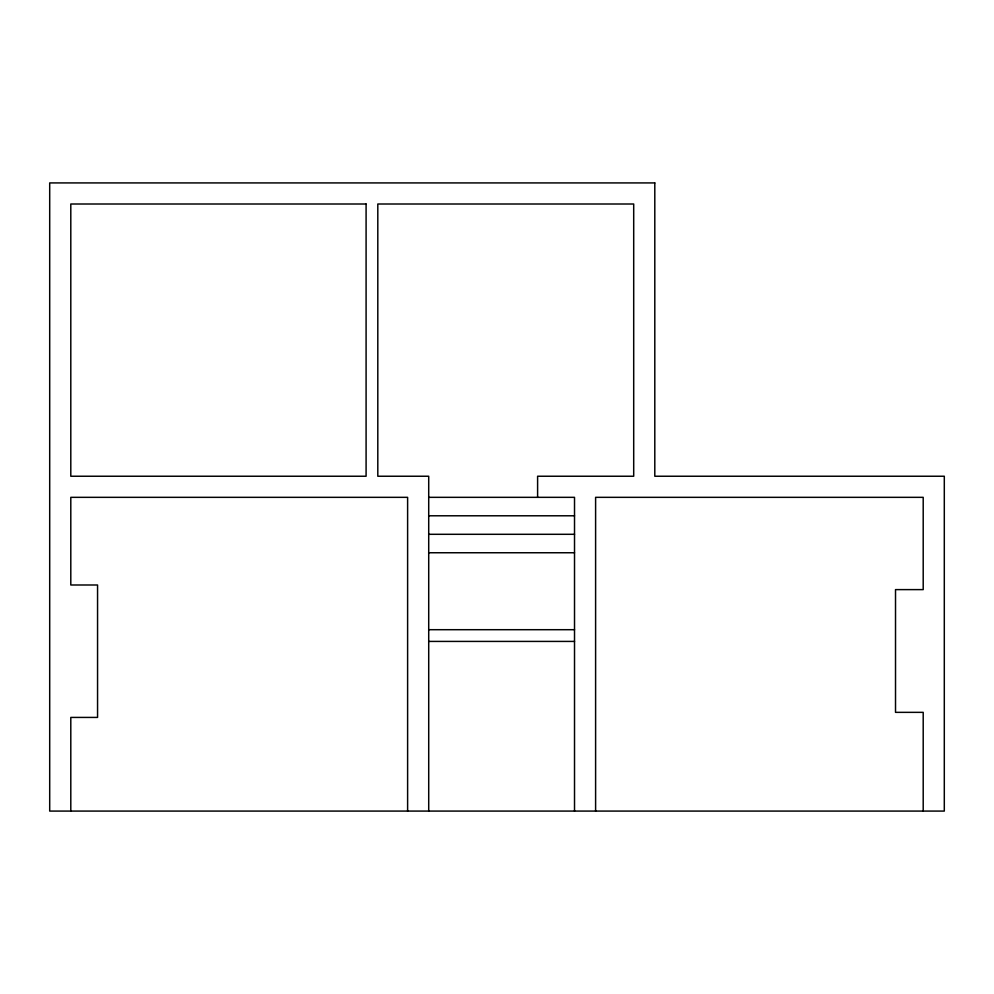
<?xml version="1.0" encoding="UTF-8"?>
<svg xmlns="http://www.w3.org/2000/svg" width="994" height="994" viewBox="0 0 994 994"><rect width="100%" height="100%" fill="white"/><g stroke="black" fill="none" stroke-linecap="round" stroke-linejoin="round"><path stroke-width="1.49" d="M428.712 497.335L574.52 497.335L574.52 811.079M428.712 515.787L574.52 515.787M428.712 534.3L574.52 534.3M428.712 552.751L574.52 552.751M428.712 629.699L574.52 629.699M428.712 641.416L574.52 641.416M923.202 811.079L923.202 712.35L895.519 712.35L895.519 589.616L923.202 589.616L923.202 497.335L595.605 497.335L595.605 811.079M537.605 497.335L537.605 476.238L633.7 476.238L633.7 204.006L377.807 204.006L377.807 476.238L428.712 476.238L428.712 811.079M407.615 811.079L407.615 497.335L70.798 497.335L70.798 584.994L97.561 584.994L97.561 717.419L70.798 717.419L70.798 811.079M654.798 182.921L49.7 182.921L49.7 811.079L944.3 811.079L944.3 476.238L654.798 476.238L654.798 182.921M366.09 204.006L70.798 204.006L70.798 476.238L366.09 476.238L366.09 204.006"/></g></svg>
